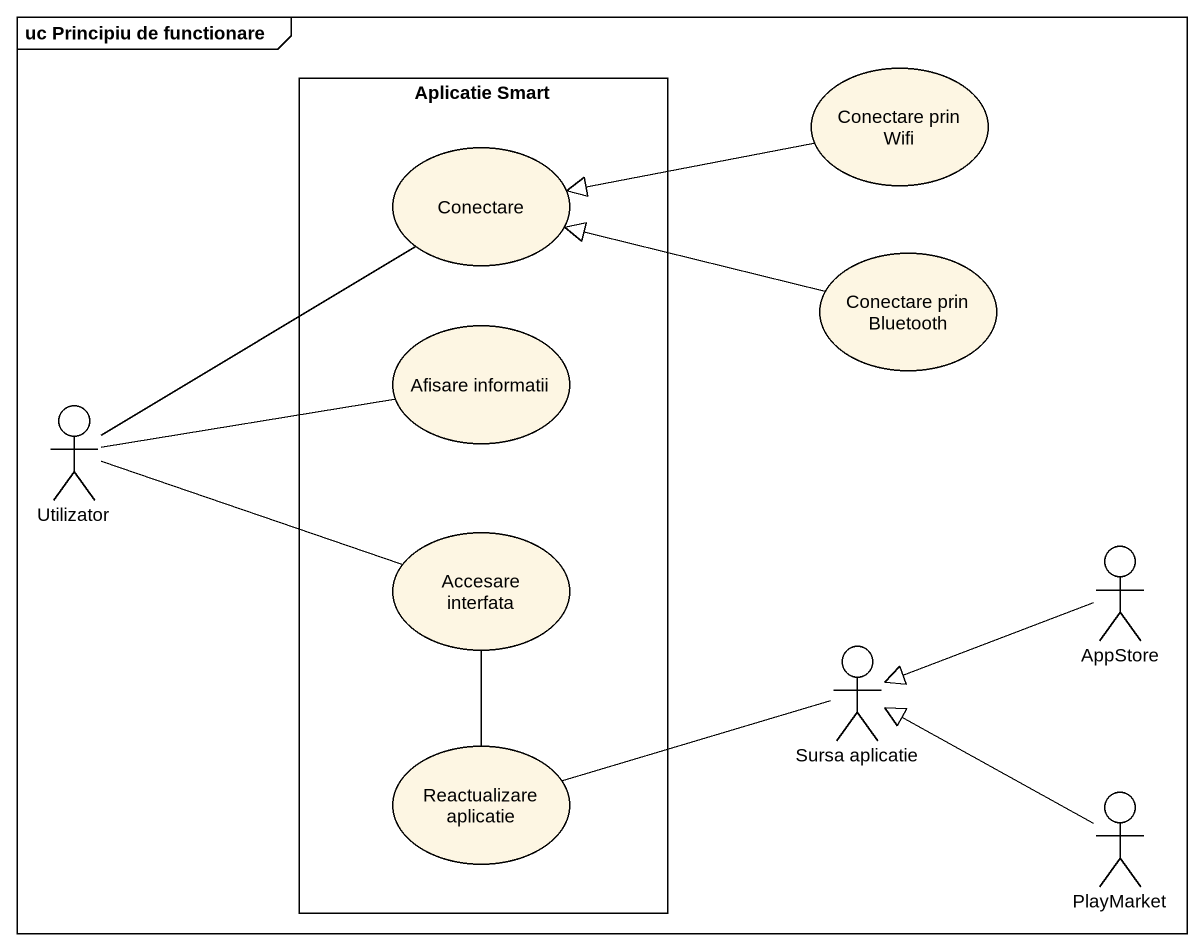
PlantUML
@startuml
mainframe uc Principiu de functionare
rectangle "Aplicatie Smart" as Aplicatie_Smart {
  usecase Conectare
  usecase "Afisare informatii" as Afisare_informatii
  usecase "Accesare interfata" as Accesare_interfata
  usecase "Reactualizare aplicatie" as Reactualizare_aplicatie
}
usecase "Conectare prin Wifi" as Conectare_prin_Wifi
usecase "Conectare prin Bluetooth" as Conectare_prin_Bluetooth
actor Utilizator
actor AppStore
actor "Sursa aplicatie" as Sursa_aplicatie
actor PlayMarket
Conectare_prin_Wifi -left-|> Conectare
Conectare -- Utilizator
Afisare_informatii -left- Utilizator
Conectare_prin_Bluetooth -left-|> Conectare
Accesare_interfata -left- Utilizator
Accesare_interfata -- Reactualizare_aplicatie
AppStore -left-|> Sursa_aplicatie
Reactualizare_aplicatie -right- Sursa_aplicatie
PlayMarket -left-|> Sursa_aplicatie
@enduml
